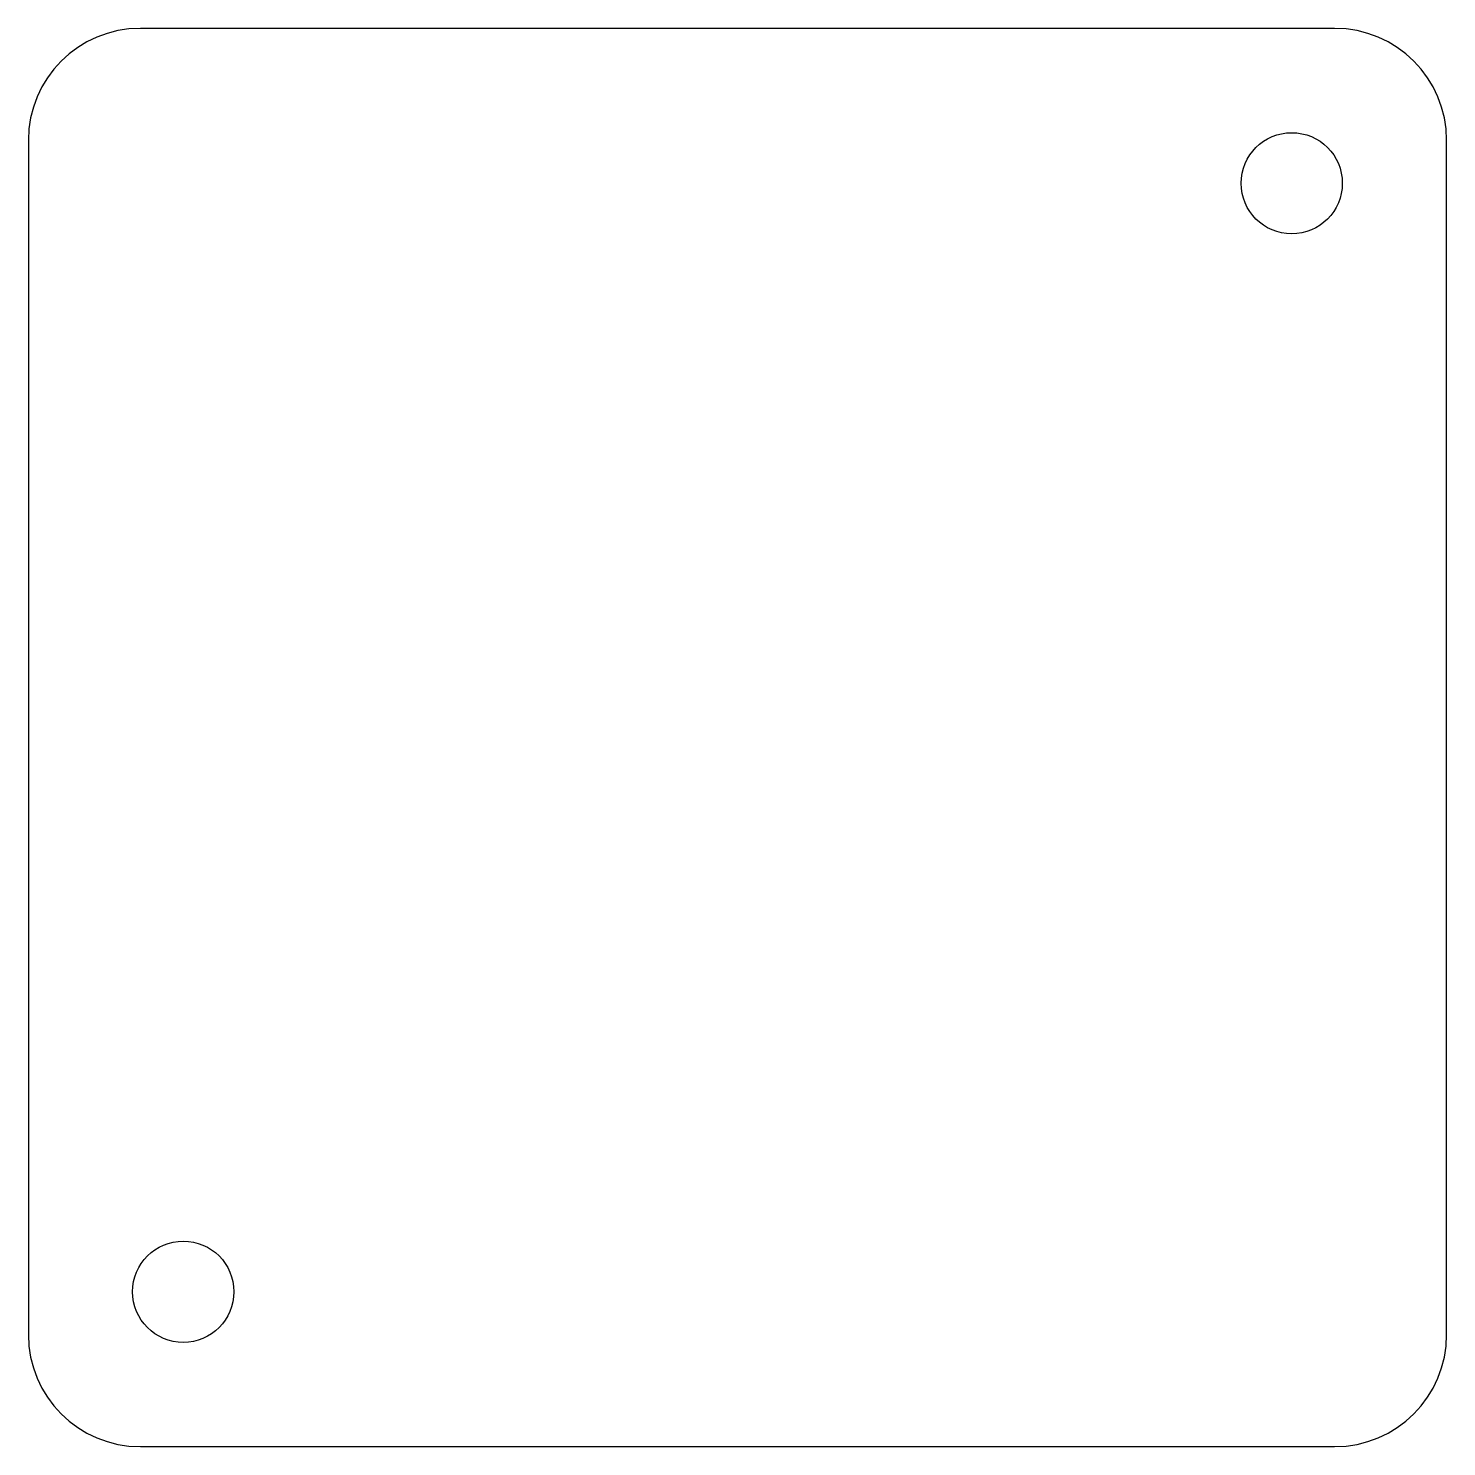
# Model space of a CAD drawing. Header units: inches. Extents: x -3.31 to -0.94, y -3.62 to -1.24.
import ezdxf

# ---------------------------------------------------------------- set-up
doc = ezdxf.new("R2010")
doc.units = ezdxf.units.IN
doc.header["$MEASUREMENT"] = 0

msp = doc.modelspace()

# ---------------------------------------------------------------- linework, layer by layer
at = {"color": 7, "linetype": 'Continuous', "lineweight": 25}
for p, q in [((-1.125, -1.2407), (-3.125, -1.2407)), ((-3.3125, -1.4282), (-3.3125, -3.4282)), ((-0.9375, -3.4282), (-0.9375, -1.4282)), ((-3.125, -3.6157), (-1.125, -3.6157))]:
    msp.add_line(p, q, dxfattribs=at)
for centre, radius in [((-1.1969, -1.5001), 0.0847), ((-3.0531, -3.3563), 0.0848)]:
    msp.add_circle(centre, radius, dxfattribs=at)
for centre, start, end in [((-3.125, -1.4282), 90, 180), ((-1.125, -1.4282), 0, 90), ((-3.125, -3.4282), 180, 270), ((-1.125, -3.4282), 270, 0)]:
    msp.add_arc(centre, 0.1875, start, end, dxfattribs=at)

doc.saveas('drawing.dxf')
